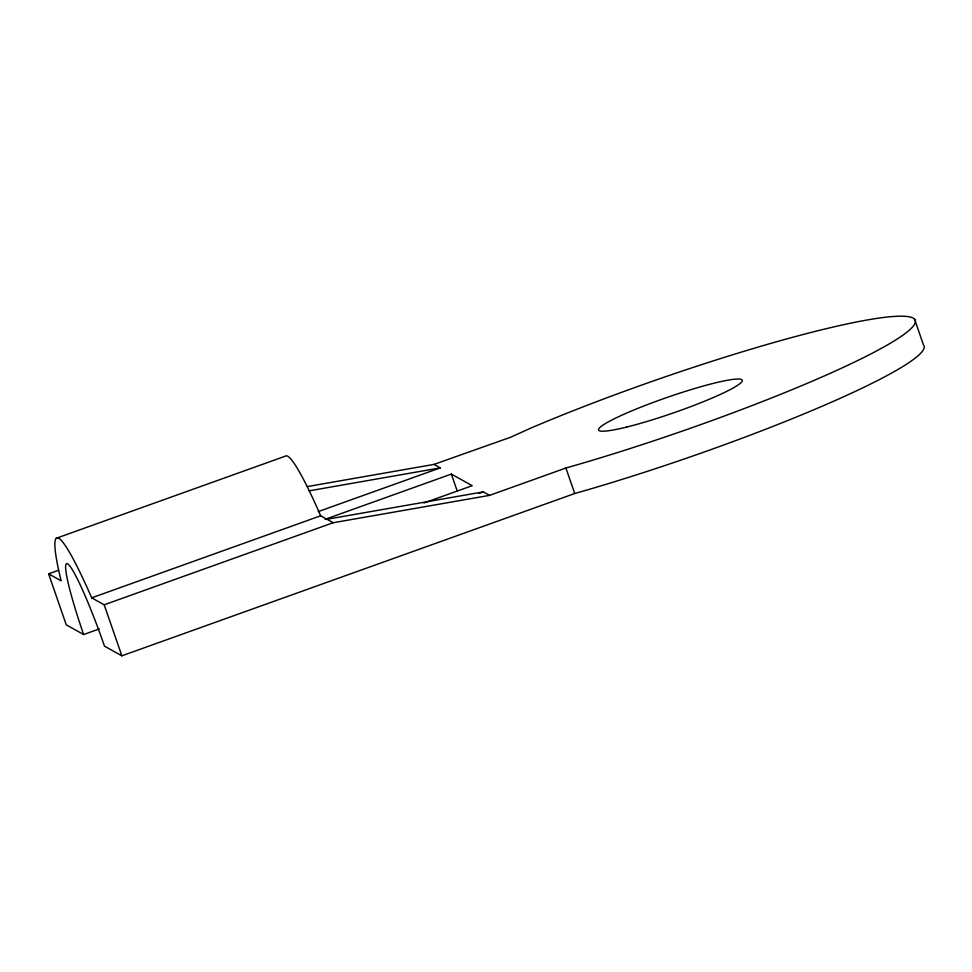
<?xml version="1.0" encoding="UTF-8"?>
<svg xmlns="http://www.w3.org/2000/svg" width="972" height="972" viewBox="0 0 972 972"><rect width="100%" height="100%" fill="white"/><g stroke="black" fill="none" stroke-linecap="round" stroke-linejoin="round"><path stroke-width="1.46" d="M56.376 538.221L285.355 456.16A158.582 15.382 70.3 0 1 320.663 515.78L333.165 522.742L489.572 495.368L565.898 468.018A259.099 28.431 -19.1 0 0 914.567 319.217L923.4 344.72A259.099 28.431 -19.1 0 1 574.731 493.521L121.852 655.821L104.478 646.137A81.466 7.898 70.3 0 0 67.566 563.821A81.466 7.898 70.3 0 0 83.641 634.534L99.278 628.92M83.641 634.534L66.266 624.85L48.6 573.845L58.551 570.272M307.371 486.571L433.974 464.409L510.64 437.23L530.736 428.13A259.099 28.431 -19.1 0 1 914.567 319.217M318.209 511.612L440.231 467.884L433.974 464.409M48.6 573.845L61.102 580.806A158.582 15.382 70.3 0 1 91.684 597.841L320.663 515.78M325.073 519.34L451.348 474.081L472.198 485.696L423.95 502.986M91.684 597.841L104.186 604.803L333.165 522.742M479.062 493.412L483.315 491.881L489.572 495.368M309.157 490.836L440.231 467.884M326.92 519.267L483.315 491.881M565.898 468.018L574.731 493.521M451.348 474.081L457.241 491.079M104.186 604.803L121.852 655.821M626.904 427A76.035 8.347 -19.1 0 0 741.733 381.862A76.035 8.347 -19.1 0 0 642.565 406.49A76.035 8.347 -19.1 0 0 626.904 427"/></g></svg>
